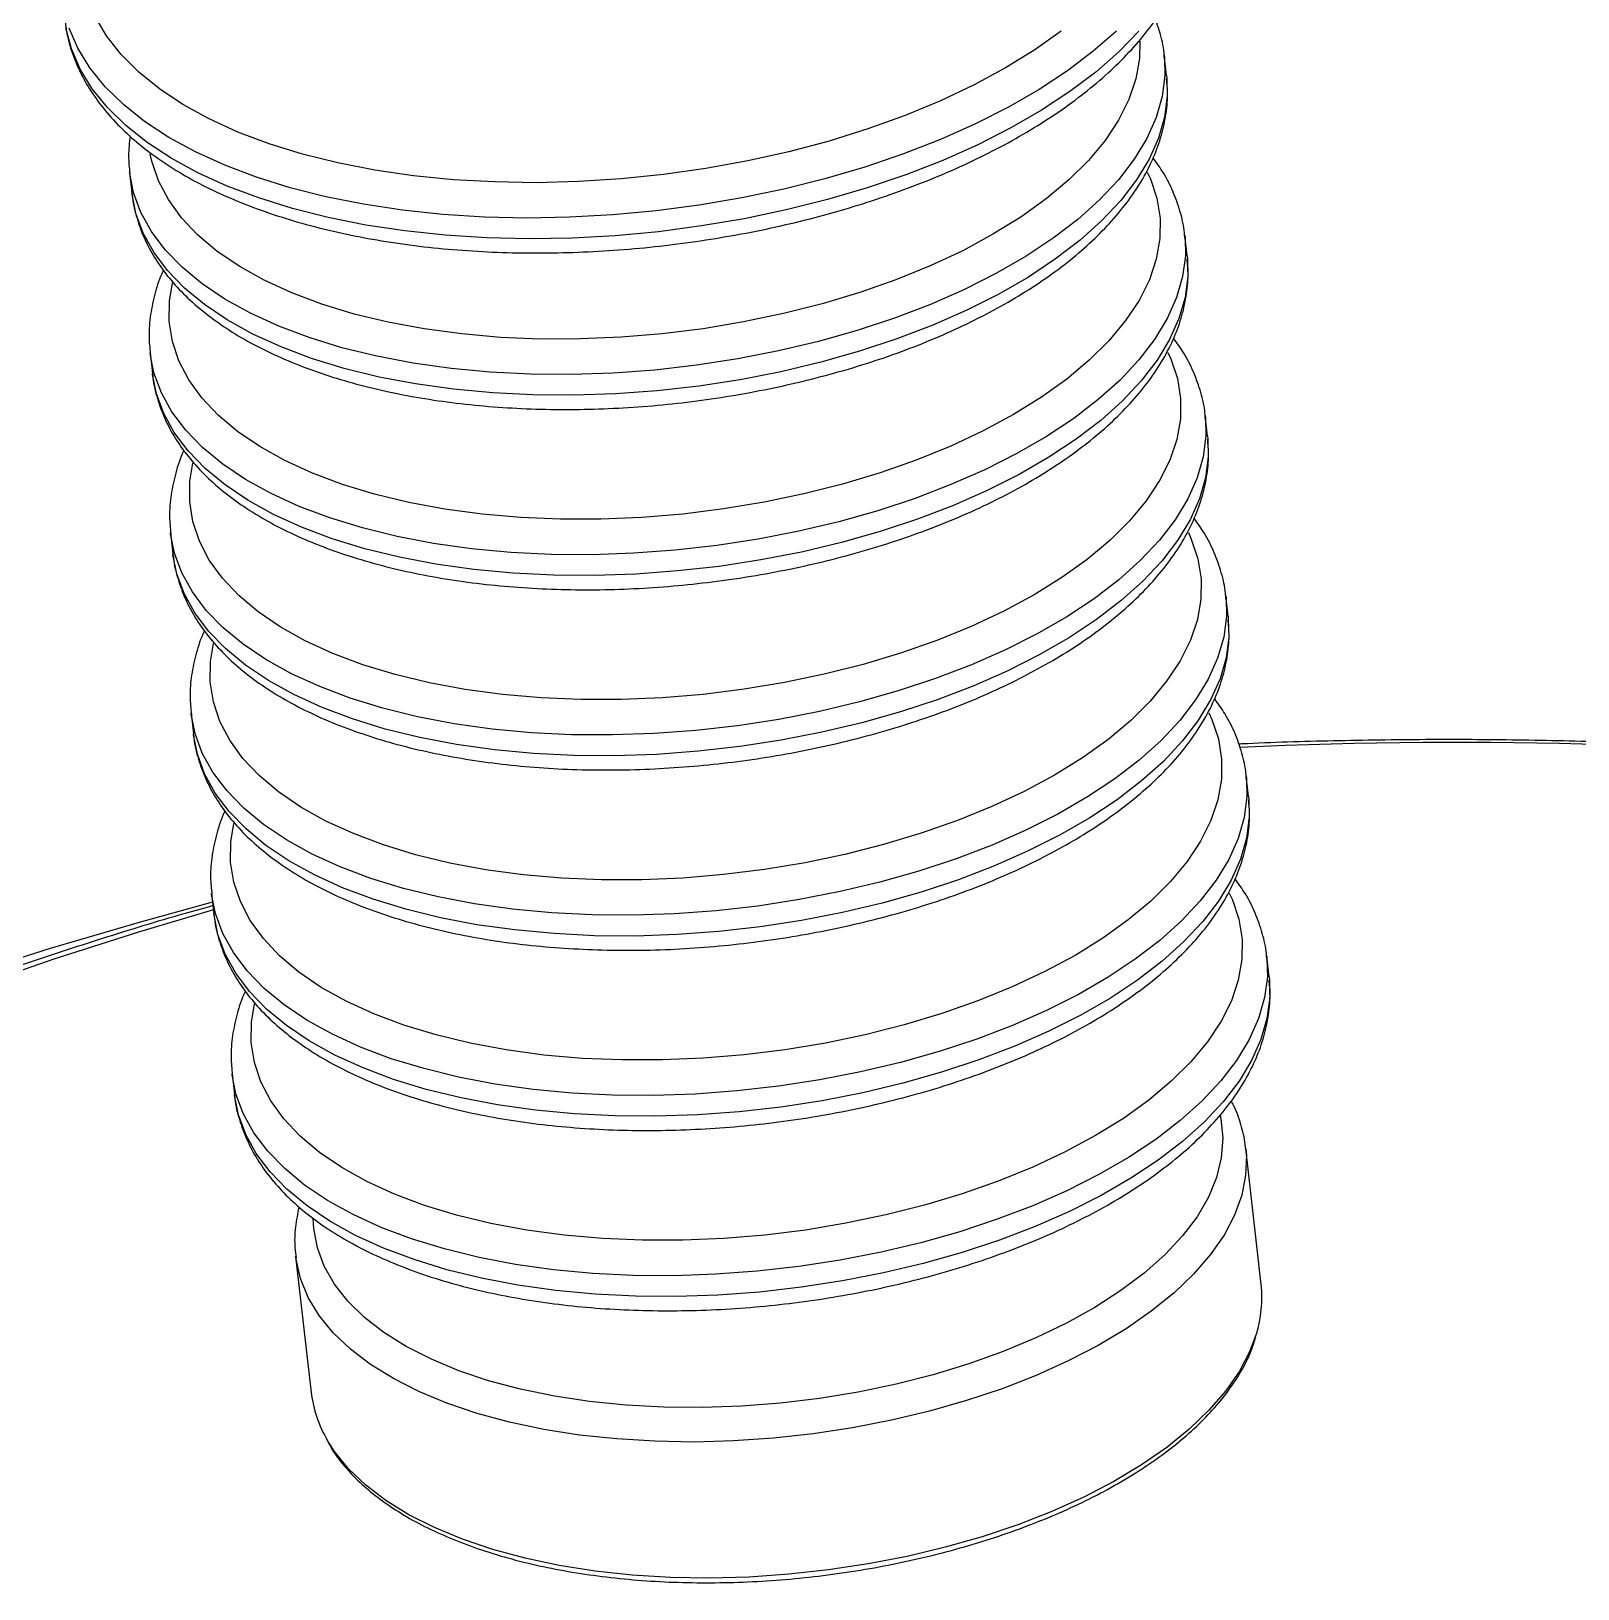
# Model space of a CAD drawing. Header units: millimetres. Extents: x 118006 to 124636, y -130611 to -125922.
# Drawn here: x 122415.7 to 122546.1, y -127404.6 to -127273.3 of the extents above; entities that cross this region are included whole.
import ezdxf

# ---------------------------------------------------------------- set-up
doc = ezdxf.new("R2010")
doc.units = ezdxf.units.MM
doc.header["$LTSCALE"] = 13
doc.layers.add('几何体', color=7, linetype='Continuous')

msp = doc.modelspace()

# ---------------------------------------------------------------- linework, layer by layer
at = {"layer": '几何体'}
for p, q in [((122511.42, -127277.05), (122511.22, -127275.3)), ((122424, -127285.22), (122424.2, -127286.97)), ((122424.01, -127285.3), (122424, -127285.22)), ((122424.21, -127287.05), (122424.2, -127286.97)), ((122513.15, -127292.25), (122512.95, -127290.49)), ((122425.73, -127300.41), (122425.92, -127302.16)), ((122425.73, -127300.49), (122425.73, -127300.41)), ((122425.93, -127302.25), (122425.92, -127302.16)), ((122514.87, -127307.44), (122514.67, -127305.69)), ((122427.45, -127315.6), (122427.65, -127317.36)), ((122427.46, -127315.69), (122427.45, -127315.6)), ((122427.66, -127317.44), (122427.65, -127317.36)), ((122516.6, -127322.63), (122516.4, -127320.88)), ((122429.18, -127330.8), (122429.38, -127332.55)), ((122429.19, -127330.88), (122429.18, -127330.8)), ((122429.39, -127332.63), (122429.38, -127332.55)), ((122518.33, -127337.83), (122518.13, -127336.07)), ((122430.91, -127345.99), (122431.11, -127347.74)), ((122430.92, -127346.07), (122430.91, -127345.99)), ((122431.12, -127347.83), (122431.11, -127347.74)), ((122520.06, -127353.02), (122519.86, -127351.27)), ((122432.64, -127361.19), (122432.84, -127362.94)), ((122432.65, -127361.27), (122432.64, -127361.19)), ((122432.85, -127363.02), (122432.84, -127362.94)), ((122519.39, -127378.95), (122518.09, -127367.48)), ((122438, -127376.59), (122439.31, -127388.06)), ((122438.01, -127376.69), (122438, -127376.59))]:
    msp.add_line(p, q, dxfattribs=at)
at = {"layer": '几何体', "flags": 128}
for points in [[(122502.54, -127273.3), (122500.3, -127274.89), (122497.85, -127276.4), (122495.2, -127277.83), (122492.37, -127279.17), (122489.37, -127280.41), (122486.23, -127281.55), (122482.96, -127282.57), (122479.58, -127283.47), (122476.12, -127284.24), (122472.59, -127284.88), (122469.02, -127285.39), (122465.43, -127285.76), (122461.84, -127285.99), (122458.27, -127286.08), (122454.75, -127286.02), (122451.3, -127285.83), (122447.93, -127285.49), (122444.68, -127285.02), (122441.55, -127284.41), (122438.57, -127283.67), (122435.76, -127282.8), (122433.13, -127281.81), (122430.71, -127280.7), (122428.5, -127279.49), (122426.51, -127278.17), (122424.77, -127276.76), (122423.29, -127275.27), (122422.06, -127273.7), (122421.1, -127272.06)], [(122509.08, -127273.31), (122507.38, -127275.05), (122505.44, -127276.76), (122503.27, -127278.4), (122500.88, -127279.97), (122498.29, -127281.47), (122495.5, -127282.88), (122492.55, -127284.2), (122489.44, -127285.41), (122486.19, -127286.52), (122482.82, -127287.51), (122479.36, -127288.38), (122475.82, -127289.12), (122472.22, -127289.73), (122468.58, -127290.21), (122464.93, -127290.55), (122461.29, -127290.75), (122457.68, -127290.81), (122454.11, -127290.73), (122450.61, -127290.51), (122447.21, -127290.15), (122443.92, -127289.65), (122440.75, -127289.02), (122437.74, -127288.26), (122434.89, -127287.37), (122432.22, -127286.36), (122429.75, -127285.24), (122427.5, -127284.01), (122425.47, -127282.68), (122423.68, -127281.25), (122422.14, -127279.74), (122420.86, -127278.16), (122419.84, -127276.51), (122419.1, -127274.8), (122418.63, -127273.04)], [(122507.18, -127273.3), (122505.24, -127275), (122503.07, -127276.64), (122500.68, -127278.22), (122498.09, -127279.72), (122495.3, -127281.13), (122492.35, -127282.44), (122489.24, -127283.66), (122485.99, -127284.77), (122482.62, -127285.76), (122479.16, -127286.63), (122475.62, -127287.37), (122472.02, -127287.98), (122468.38, -127288.46), (122464.73, -127288.8), (122461.09, -127289), (122457.48, -127289.06), (122453.91, -127288.98), (122450.42, -127288.75), (122447.01, -127288.39), (122443.72, -127287.9), (122440.55, -127287.27), (122437.54, -127286.5), (122434.69, -127285.62), (122432.02, -127284.61), (122429.56, -127283.49), (122427.3, -127282.26), (122425.27, -127280.93), (122423.48, -127279.5), (122421.94, -127277.99), (122420.66, -127276.41), (122419.64, -127274.75), (122418.9, -127273.05)], [(122509.16, -127274.16), (122509.12, -127275.6), (122508.82, -127277.33), (122508.24, -127279.07), (122507.37, -127280.8), (122506.24, -127282.52), (122504.83, -127284.21), (122503.17, -127285.85), (122501.27, -127287.45), (122499.14, -127288.98), (122496.78, -127290.43), (122494.23, -127291.81), (122491.5, -127293.09), (122488.59, -127294.27), (122485.55, -127295.34), (122482.38, -127296.29), (122479.11, -127297.12), (122475.75, -127297.82), (122472.34, -127298.39), (122468.9, -127298.82), (122465.45, -127299.11), (122462.01, -127299.25), (122458.6, -127299.26), (122455.26, -127299.12), (122452, -127298.83), (122448.84, -127298.41), (122445.81, -127297.85), (122442.93, -127297.15), (122440.21, -127296.32), (122437.68, -127295.37), (122435.36, -127294.31), (122433.25, -127293.13), (122431.37, -127291.85), (122429.74, -127290.48), (122428.37, -127289.03), (122427.27, -127287.5), (122426.43, -127285.91), (122425.88, -127284.26), (122425.75, -127283.67)], [(122511.24, -127275.52), (122511.27, -127277.04), (122511.04, -127278.81), (122510.53, -127280.58), (122509.74, -127282.35), (122508.68, -127284.1), (122507.35, -127285.83), (122505.76, -127287.52), (122503.93, -127289.17), (122501.86, -127290.76), (122499.57, -127292.28), (122497.07, -127293.72), (122494.38, -127295.08), (122491.51, -127296.34), (122488.49, -127297.49), (122485.34, -127298.54), (122482.07, -127299.46), (122478.71, -127300.26), (122475.27, -127300.93), (122471.79, -127301.47), (122468.27, -127301.87), (122464.76, -127302.13), (122461.26, -127302.24), (122457.8, -127302.22), (122454.41, -127302.05), (122451.1, -127301.74), (122447.9, -127301.29), (122444.83, -127300.71), (122441.9, -127299.99), (122439.15, -127299.14), (122436.57, -127298.17), (122434.2, -127297.09), (122432.04, -127295.9), (122430.12, -127294.6), (122428.44, -127293.21), (122427.01, -127291.74), (122425.84, -127290.19), (122424.95, -127288.58), (122424.33, -127286.92), (122424.01, -127285.3)], [(122511.22, -127275.3), (122511.22, -127275.3), (122511.24, -127275.52)], [(122511.44, -127277.28), (122511.47, -127278.8), (122511.24, -127280.56), (122510.73, -127282.33), (122509.94, -127284.1), (122508.88, -127285.85), (122507.55, -127287.58), (122505.96, -127289.28), (122504.13, -127290.92), (122502.06, -127292.51), (122499.77, -127294.03), (122497.27, -127295.48), (122494.58, -127296.83), (122491.71, -127298.09), (122488.69, -127299.25), (122485.54, -127300.29), (122482.27, -127301.21), (122478.91, -127302.01), (122475.47, -127302.69), (122471.99, -127303.22), (122468.47, -127303.62), (122464.96, -127303.88), (122461.46, -127304), (122458, -127303.97), (122454.61, -127303.8), (122451.3, -127303.49), (122448.1, -127303.04), (122445.03, -127302.46), (122442.1, -127301.74), (122439.35, -127300.9), (122436.77, -127299.93), (122434.4, -127298.84), (122432.24, -127297.65), (122430.32, -127296.35), (122428.64, -127294.97), (122427.21, -127293.49), (122426.04, -127291.95), (122425.15, -127290.34), (122424.53, -127288.67), (122424.21, -127287.05)], [(122511.42, -127277.05), (122511.42, -127277.06), (122511.44, -127277.28)], [(122509.79, -127285.19), (122510.05, -127285.75), (122510.6, -127287.39), (122510.87, -127289.08), (122510.85, -127290.79), (122510.55, -127292.53), (122509.97, -127294.27), (122509.1, -127296), (122507.96, -127297.71), (122506.56, -127299.4), (122504.9, -127301.05), (122503, -127302.64), (122500.86, -127304.17), (122498.51, -127305.63), (122495.96, -127307), (122493.22, -127308.28), (122490.32, -127309.46), (122487.28, -127310.53), (122484.11, -127311.49), (122480.83, -127312.32), (122477.48, -127313.02), (122474.07, -127313.58), (122470.63, -127314.01), (122467.17, -127314.3), (122463.73, -127314.45), (122460.33, -127314.45), (122456.99, -127314.31), (122453.72, -127314.03), (122450.57, -127313.6), (122447.54, -127313.04), (122444.66, -127312.34), (122441.94, -127311.52), (122439.41, -127310.57), (122437.08, -127309.5), (122434.98, -127308.33), (122433.1, -127307.05), (122431.47, -127305.68), (122430.1, -127304.22), (122428.99, -127302.69), (122428.16, -127301.1), (122427.61, -127299.46), (122427.34, -127297.77), (122427.36, -127296.06), (122427.61, -127294.52)], [(122512.95, -127290.49), (122512.95, -127290.5), (122512.97, -127290.72)], [(122512.97, -127290.72), (122513, -127292.24), (122512.77, -127294), (122512.26, -127295.77), (122511.47, -127297.54), (122510.41, -127299.29), (122509.08, -127301.02), (122507.49, -127302.72), (122505.66, -127304.36), (122503.59, -127305.95), (122501.29, -127307.47), (122498.8, -127308.92), (122496.1, -127310.27), (122493.24, -127311.53), (122490.22, -127312.69), (122487.07, -127313.73), (122483.8, -127314.66), (122480.43, -127315.46), (122477, -127316.13), (122473.51, -127316.66), (122470, -127317.06), (122466.49, -127317.32), (122462.99, -127317.44), (122459.53, -127317.41), (122456.14, -127317.24), (122452.83, -127316.93), (122449.63, -127316.49), (122446.56, -127315.9), (122443.63, -127315.18), (122440.87, -127314.34), (122438.3, -127313.37), (122435.93, -127312.28), (122433.77, -127311.09), (122431.85, -127309.8), (122430.16, -127308.41), (122428.74, -127306.94), (122427.57, -127305.39), (122426.68, -127303.78), (122426.06, -127302.11), (122425.73, -127300.49)], [(122513.17, -127292.47), (122513.2, -127293.99), (122512.97, -127295.75), (122512.46, -127297.52), (122511.67, -127299.29), (122510.61, -127301.05), (122509.28, -127302.78), (122507.69, -127304.47), (122505.86, -127306.12), (122503.79, -127307.71), (122501.49, -127309.23), (122498.99, -127310.67), (122496.3, -127312.03), (122493.44, -127313.28), (122490.42, -127314.44), (122487.27, -127315.48), (122484, -127316.41), (122480.63, -127317.21), (122477.2, -127317.88), (122473.71, -127318.42), (122470.2, -127318.81), (122466.68, -127319.07), (122463.19, -127319.19), (122459.73, -127319.16), (122456.34, -127319), (122453.03, -127318.69), (122449.83, -127318.24), (122446.76, -127317.65), (122443.83, -127316.94), (122441.07, -127316.09), (122438.5, -127315.12), (122436.13, -127314.04), (122433.97, -127312.84), (122432.05, -127311.55), (122430.36, -127310.16), (122428.94, -127308.69), (122427.77, -127307.14), (122426.88, -127305.53), (122426.26, -127303.87), (122425.93, -127302.25)], [(122513.15, -127292.25), (122513.15, -127292.25), (122513.17, -127292.47)], [(122511.52, -127300.39), (122511.78, -127300.94), (122512.33, -127302.59), (122512.6, -127304.27), (122512.58, -127305.99), (122512.28, -127307.72), (122511.69, -127309.46), (122510.83, -127311.19), (122509.69, -127312.91), (122508.29, -127314.59), (122506.63, -127316.24), (122504.73, -127317.83), (122502.59, -127319.36), (122500.24, -127320.82), (122497.69, -127322.2), (122494.95, -127323.48), (122492.05, -127324.66), (122489, -127325.73), (122485.83, -127326.68), (122482.56, -127327.51), (122479.21, -127328.21), (122475.8, -127328.78), (122472.36, -127329.21), (122468.9, -127329.5), (122465.46, -127329.64), (122462.06, -127329.64), (122458.71, -127329.5), (122455.45, -127329.22), (122452.3, -127328.79), (122449.27, -127328.23), (122446.38, -127327.54), (122443.67, -127326.71), (122441.14, -127325.76), (122438.81, -127324.69), (122436.7, -127323.52), (122434.83, -127322.24), (122433.2, -127320.87), (122431.83, -127319.42), (122430.72, -127317.89), (122429.89, -127316.3), (122429.34, -127314.65), (122429.07, -127312.97), (122429.09, -127311.25), (122429.34, -127309.71)], [(122514.7, -127305.91), (122514.73, -127307.43), (122514.5, -127309.19), (122513.99, -127310.96), (122513.2, -127312.73), (122512.14, -127314.49), (122510.81, -127316.22), (122509.22, -127317.91), (122507.38, -127319.56), (122505.31, -127321.15), (122503.02, -127322.67), (122500.52, -127324.11), (122497.83, -127325.47), (122494.97, -127326.73), (122491.95, -127327.88), (122488.8, -127328.92), (122485.53, -127329.85), (122482.16, -127330.65), (122478.73, -127331.32), (122475.24, -127331.86), (122471.73, -127332.26), (122468.21, -127332.51), (122464.72, -127332.63), (122461.26, -127332.61), (122457.87, -127332.44), (122454.56, -127332.13), (122451.36, -127331.68), (122448.28, -127331.09), (122445.36, -127330.38), (122442.6, -127329.53), (122440.03, -127328.56), (122437.66, -127327.48), (122435.5, -127326.28), (122433.57, -127324.99), (122431.89, -127323.6), (122430.46, -127322.13), (122429.3, -127320.58), (122428.41, -127318.97), (122427.79, -127317.31), (122427.46, -127315.69)], [(122514.67, -127305.69), (122514.68, -127305.69), (122514.7, -127305.91)], [(122514.9, -127307.66), (122514.93, -127309.19), (122514.7, -127310.95), (122514.19, -127312.72), (122513.4, -127314.49), (122512.33, -127316.24), (122511.01, -127317.97), (122509.42, -127319.66), (122507.58, -127321.31), (122505.51, -127322.9), (122503.22, -127324.42), (122500.72, -127325.86), (122498.03, -127327.22), (122495.17, -127328.48), (122492.15, -127329.63), (122488.99, -127330.68), (122485.72, -127331.6), (122482.36, -127332.4), (122478.93, -127333.07), (122475.44, -127333.61), (122471.93, -127334.01), (122468.41, -127334.27), (122464.91, -127334.38), (122461.46, -127334.36), (122458.06, -127334.19), (122454.76, -127333.88), (122451.56, -127333.43), (122448.48, -127332.85), (122445.56, -127332.13), (122442.8, -127331.28), (122440.23, -127330.31), (122437.85, -127329.23), (122435.7, -127328.04), (122433.77, -127326.74), (122432.09, -127325.35), (122430.66, -127323.88), (122429.5, -127322.34), (122428.61, -127320.72), (122427.99, -127319.06), (122427.66, -127317.44)], [(122514.87, -127307.44), (122514.87, -127307.44), (122514.9, -127307.66)], [(122513.25, -127315.58), (122513.5, -127316.14), (122514.06, -127317.78), (122514.32, -127319.47), (122514.31, -127321.18), (122514.01, -127322.91), (122513.42, -127324.65), (122512.56, -127326.39), (122511.42, -127328.1), (122510.02, -127329.79), (122508.36, -127331.43), (122506.45, -127333.03), (122504.32, -127334.56), (122501.97, -127336.02), (122499.41, -127337.39), (122496.68, -127338.67), (122493.78, -127339.85), (122490.73, -127340.92), (122487.56, -127341.87), (122484.29, -127342.7), (122480.94, -127343.4), (122477.53, -127343.97), (122474.08, -127344.4), (122470.63, -127344.69), (122467.19, -127344.84), (122463.78, -127344.84), (122460.44, -127344.7), (122457.18, -127344.41), (122454.02, -127343.99), (122450.99, -127343.43), (122448.11, -127342.73), (122445.4, -127341.9), (122442.87, -127340.95), (122440.54, -127339.89), (122438.43, -127338.71), (122436.56, -127337.43), (122434.93, -127336.06), (122433.55, -127334.61), (122432.45, -127333.08), (122431.62, -127331.49), (122431.07, -127329.84), (122430.8, -127328.16), (122430.81, -127326.44), (122431.07, -127324.91)], [(122516.4, -127320.88), (122516.4, -127320.89), (122516.43, -127321.1)], [(122516.43, -127321.1), (122516.46, -127322.63), (122516.23, -127324.39), (122515.72, -127326.16), (122514.93, -127327.93), (122513.86, -127329.68), (122512.53, -127331.41), (122510.95, -127333.1), (122509.11, -127334.75), (122507.04, -127336.34), (122504.75, -127337.86), (122502.25, -127339.3), (122499.56, -127340.66), (122496.7, -127341.92), (122493.68, -127343.07), (122490.52, -127344.12), (122487.25, -127345.04), (122483.89, -127345.84), (122480.45, -127346.51), (122476.97, -127347.05), (122473.46, -127347.45), (122469.94, -127347.71), (122466.44, -127347.82), (122462.99, -127347.8), (122459.59, -127347.63), (122456.29, -127347.32), (122453.09, -127346.87), (122450.01, -127346.29), (122447.09, -127345.57), (122444.33, -127344.72), (122441.76, -127343.76), (122439.38, -127342.67), (122437.23, -127341.48), (122435.3, -127340.18), (122433.62, -127338.79), (122432.19, -127337.32), (122431.03, -127335.78), (122430.13, -127334.16), (122429.52, -127332.5), (122429.19, -127330.88)], [(122516.62, -127322.86), (122516.66, -127324.38), (122516.43, -127326.14), (122515.92, -127327.91), (122515.13, -127329.68), (122514.06, -127331.43), (122512.73, -127333.16), (122511.15, -127334.86), (122509.31, -127336.5), (122507.24, -127338.09), (122504.95, -127339.61), (122502.45, -127341.06), (122499.76, -127342.41), (122496.9, -127343.67), (122493.88, -127344.83), (122490.72, -127345.87), (122487.45, -127346.8), (122484.09, -127347.6), (122480.65, -127348.27), (122477.17, -127348.8), (122473.66, -127349.2), (122470.14, -127349.46), (122466.64, -127349.58), (122463.19, -127349.55), (122459.79, -127349.38), (122456.48, -127349.07), (122453.28, -127348.63), (122450.21, -127348.04), (122447.29, -127347.32), (122444.53, -127346.48), (122441.95, -127345.51), (122439.58, -127344.42), (122437.43, -127343.23), (122435.5, -127341.94), (122433.82, -127340.55), (122432.39, -127339.08), (122431.23, -127337.53), (122430.33, -127335.92), (122429.72, -127334.25), (122429.39, -127332.63)], [(122516.6, -127322.63), (122516.6, -127322.64), (122516.62, -127322.86)], [(122514.98, -127330.77), (122515.23, -127331.33), (122515.78, -127332.97), (122516.05, -127334.66), (122516.04, -127336.37), (122515.73, -127338.11), (122515.15, -127339.85), (122514.28, -127341.58), (122513.15, -127343.3), (122511.74, -127344.98), (122510.08, -127346.63), (122508.18, -127348.22), (122506.05, -127349.75), (122503.7, -127351.21), (122501.14, -127352.58), (122498.41, -127353.86), (122495.51, -127355.04), (122492.46, -127356.11), (122489.29, -127357.07), (122486.02, -127357.9), (122482.66, -127358.6), (122479.26, -127359.17), (122475.81, -127359.59), (122472.36, -127359.88), (122468.92, -127360.03), (122465.51, -127360.03), (122462.17, -127359.89), (122458.91, -127359.61), (122455.75, -127359.18), (122452.72, -127358.62), (122449.84, -127357.92), (122447.12, -127357.1), (122444.59, -127356.15), (122442.27, -127355.08), (122440.16, -127353.91), (122438.28, -127352.63), (122436.65, -127351.26), (122435.28, -127349.8), (122434.18, -127348.27), (122433.35, -127346.68), (122432.79, -127345.04), (122432.52, -127343.35), (122432.54, -127341.64), (122432.8, -127340.1)], [(122518.15, -127336.3), (122518.18, -127337.82), (122517.95, -127339.58), (122517.44, -127341.35), (122516.65, -127343.12), (122515.59, -127344.87), (122514.26, -127346.6), (122512.67, -127348.3), (122510.84, -127349.95), (122508.77, -127351.53), (122506.48, -127353.06), (122503.98, -127354.5), (122501.29, -127355.85), (122498.42, -127357.11), (122495.41, -127358.27), (122492.25, -127359.31), (122488.98, -127360.24), (122485.62, -127361.04), (122482.18, -127361.71), (122478.7, -127362.24), (122475.19, -127362.64), (122471.67, -127362.9), (122468.17, -127363.02), (122464.71, -127362.99), (122461.32, -127362.82), (122458.01, -127362.51), (122454.81, -127362.07), (122451.74, -127361.48), (122448.82, -127360.76), (122446.06, -127359.92), (122443.48, -127358.95), (122441.11, -127357.86), (122438.95, -127356.67), (122437.03, -127355.38), (122435.35, -127353.99), (122433.92, -127352.52), (122432.76, -127350.97), (122431.86, -127349.36), (122431.24, -127347.69), (122430.92, -127346.07)], [(122518.13, -127336.07), (122518.13, -127336.08), (122518.15, -127336.3)], [(122518.33, -127337.83), (122518.33, -127337.83), (122518.35, -127338.05)], [(122518.35, -127338.05), (122518.38, -127339.57), (122518.15, -127341.33), (122517.64, -127343.1), (122516.85, -127344.87), (122515.79, -127346.63), (122514.46, -127348.36), (122512.87, -127350.05), (122511.04, -127351.7), (122508.97, -127353.29), (122506.68, -127354.81), (122504.18, -127356.25), (122501.49, -127357.61), (122498.62, -127358.87), (122495.6, -127360.02), (122492.45, -127361.06), (122489.18, -127361.99), (122485.82, -127362.79), (122482.38, -127363.46), (122478.9, -127364), (122475.38, -127364.4), (122471.87, -127364.65), (122468.37, -127364.77), (122464.91, -127364.75), (122461.52, -127364.58), (122458.21, -127364.27), (122455.01, -127363.82), (122451.94, -127363.23), (122449.01, -127362.52), (122446.26, -127361.67), (122443.68, -127360.7), (122441.31, -127359.62), (122439.15, -127358.42), (122437.23, -127357.13), (122435.55, -127355.74), (122434.12, -127354.27), (122432.95, -127352.72), (122432.06, -127351.11), (122431.44, -127349.45), (122431.12, -127347.83)], [(122430.99, -127346.74), (122424.8, -127348.43), (122417.31, -127350.63), (122409.96, -127352.97), (122402.75, -127355.45), (122395.69, -127358.07), (122388.78, -127360.82), (122382.03, -127363.71), (122375.46, -127366.72), (122369.06, -127369.86), (122362.85, -127373.12), (122356.83, -127376.5), (122351.01, -127379.99), (122345.39, -127383.59), (122339.99, -127387.3), (122334.8, -127391.11), (122329.83, -127395.02), (122325.1, -127399.02), (122320.59, -127403.11), (122316.33, -127407.29)], [(122516.7, -127345.97), (122516.96, -127346.52), (122517.51, -127348.17), (122517.78, -127349.85), (122517.76, -127351.57), (122517.46, -127353.3), (122516.88, -127355.04), (122516.01, -127356.77), (122514.87, -127358.49), (122513.47, -127360.18), (122511.81, -127361.82), (122509.91, -127363.41), (122507.77, -127364.95), (122505.42, -127366.4), (122502.87, -127367.78), (122500.13, -127369.06), (122497.23, -127370.24), (122494.19, -127371.31), (122491.02, -127372.26), (122487.75, -127373.09), (122484.39, -127373.79), (122480.98, -127374.36), (122477.54, -127374.79), (122474.09, -127375.08), (122470.64, -127375.22), (122467.24, -127375.23), (122463.9, -127375.08), (122460.63, -127374.8), (122457.48, -127374.38), (122454.45, -127373.81), (122451.57, -127373.12), (122448.85, -127372.29), (122446.32, -127371.34), (122443.99, -127370.28), (122441.89, -127369.1), (122440.01, -127367.82), (122438.38, -127366.45), (122437.01, -127365), (122435.9, -127363.47), (122435.07, -127361.88), (122434.52, -127360.23), (122434.25, -127358.55), (122434.27, -127356.83), (122434.52, -127355.3)], [(122431.07, -127347.37), (122424.74, -127349.25), (122417.63, -127351.54), (122410.66, -127353.96), (122403.84, -127356.53), (122397.17, -127359.22), (122390.68, -127362.06), (122384.35, -127365.02), (122378.21, -127368.1), (122372.26, -127371.3), (122366.5, -127374.63), (122360.95, -127378.06), (122355.61, -127381.61), (122350.48, -127385.26), (122345.58, -127389.01), (122340.9, -127392.86), (122336.46, -127396.79), (122332.26, -127400.82), (122328.3, -127404.92)], [(122519.88, -127351.49), (122519.91, -127353.01), (122519.68, -127354.77), (122519.17, -127356.54), (122518.38, -127358.31), (122517.32, -127360.07), (122515.99, -127361.8), (122514.4, -127363.49), (122512.57, -127365.14), (122510.5, -127366.73), (122508.21, -127368.25), (122505.71, -127369.69), (122503.02, -127371.05), (122500.15, -127372.31), (122497.13, -127373.46), (122493.98, -127374.51), (122490.71, -127375.43), (122487.35, -127376.23), (122483.91, -127376.9), (122480.43, -127377.44), (122476.91, -127377.84), (122473.4, -127378.09), (122469.9, -127378.21), (122466.44, -127378.19), (122463.05, -127378.02), (122459.74, -127377.71), (122456.54, -127377.26), (122453.47, -127376.67), (122450.54, -127375.96), (122447.78, -127375.11), (122445.21, -127374.14), (122442.84, -127373.06), (122440.68, -127371.86), (122438.76, -127370.57), (122437.08, -127369.18), (122435.65, -127367.71), (122434.48, -127366.16), (122433.59, -127364.55), (122432.97, -127362.89), (122432.65, -127361.27)], [(122519.86, -127351.27), (122519.86, -127351.27), (122519.88, -127351.49)], [(122520.08, -127353.24), (122520.11, -127354.77), (122519.88, -127356.53), (122519.37, -127358.3), (122518.58, -127360.07), (122517.52, -127361.82), (122516.19, -127363.55), (122514.6, -127365.25), (122512.77, -127366.89), (122510.7, -127368.48), (122508.41, -127370), (122505.91, -127371.44), (122503.22, -127372.8), (122500.35, -127374.06), (122497.33, -127375.21), (122494.18, -127376.26), (122490.91, -127377.18), (122487.54, -127377.98), (122484.11, -127378.65), (122480.62, -127379.19), (122477.11, -127379.59), (122473.6, -127379.85), (122470.1, -127379.96), (122466.64, -127379.94), (122463.25, -127379.77), (122459.94, -127379.46), (122456.74, -127379.01), (122453.67, -127378.43), (122450.74, -127377.71), (122447.98, -127376.86), (122445.41, -127375.9), (122443.04, -127374.81), (122440.88, -127373.62), (122438.96, -127372.32), (122437.27, -127370.93), (122435.85, -127369.46), (122434.68, -127367.92), (122433.79, -127366.31), (122433.17, -127364.64), (122432.85, -127363.02)], [(122520.06, -127353.02), (122520.06, -127353.03), (122520.08, -127353.24)], [(122515.93, -127364.69), (122515.99, -127365), (122516.16, -127366.62), (122516.03, -127368.27), (122515.63, -127369.93), (122514.94, -127371.59), (122513.98, -127373.24), (122512.75, -127374.86), (122511.27, -127376.45), (122509.53, -127377.99), (122507.56, -127379.47), (122505.37, -127380.89), (122502.98, -127382.22), (122500.4, -127383.46), (122497.65, -127384.6), (122494.76, -127385.64), (122491.74, -127386.56), (122488.62, -127387.35), (122485.42, -127388.02), (122482.16, -127388.56), (122478.87, -127388.95), (122475.57, -127389.21), (122472.29, -127389.33), (122469.05, -127389.3), (122465.87, -127389.13), (122462.78, -127388.82), (122459.81, -127388.37), (122456.96, -127387.79), (122454.27, -127387.07), (122451.76, -127386.22), (122449.44, -127385.26), (122447.33, -127384.19), (122445.44, -127383), (122443.8, -127381.73), (122442.4, -127380.36), (122441.27, -127378.92), (122440.41, -127377.42), (122439.83, -127375.86), (122439.52, -127374.25), (122439.48, -127373.37)], [(122518.09, -127367.48), (122518.14, -127368.06), (122518.08, -127369.73), (122517.75, -127371.41), (122517.14, -127373.11), (122516.26, -127374.79), (122515.1, -127376.45), (122513.69, -127378.09), (122512.03, -127379.68), (122510.12, -127381.21), (122508, -127382.69), (122505.66, -127384.09), (122503.13, -127385.4), (122500.42, -127386.62), (122497.56, -127387.74), (122494.56, -127388.74), (122491.44, -127389.63), (122488.23, -127390.4), (122484.95, -127391.04), (122481.62, -127391.54), (122478.27, -127391.91), (122474.91, -127392.14), (122471.58, -127392.23), (122468.29, -127392.17), (122465.07, -127391.97), (122461.94, -127391.64), (122458.92, -127391.17), (122456.04, -127390.56), (122453.31, -127389.82), (122450.75, -127388.96), (122448.39, -127387.98), (122446.24, -127386.89), (122444.3, -127385.69), (122442.61, -127384.4), (122441.16, -127383.02), (122439.97, -127381.56), (122439.05, -127380.04), (122438.4, -127378.46), (122438.03, -127376.83), (122438.01, -127376.69)], [(122518.98, -127383.14), (122518.44, -127384.58), (122517.56, -127386.26), (122516.41, -127387.92), (122514.99, -127389.56), (122513.33, -127391.15), (122511.43, -127392.69), (122509.3, -127394.16), (122506.97, -127395.56), (122504.44, -127396.87), (122501.73, -127398.09), (122498.87, -127399.21), (122495.87, -127400.21), (122492.75, -127401.1), (122489.54, -127401.87), (122486.26, -127402.51), (122482.93, -127403.01), (122479.57, -127403.38), (122476.22, -127403.61), (122472.88, -127403.7), (122469.59, -127403.64), (122466.37, -127403.45), (122463.24, -127403.11), (122460.22, -127402.64), (122457.34, -127402.03), (122454.61, -127401.29), (122452.06, -127400.43), (122449.7, -127399.45), (122447.54, -127398.36), (122445.61, -127397.16), (122443.91, -127395.87), (122442.46, -127394.49), (122441.28, -127393.03), (122440.68, -127392.1)]]:
    msp.add_lwpolyline(points, dxfattribs=at)
at = {"layer": '几何体'}
for centre, radius, start, end in [((122535.78, -127719.58), 386.32, 74.444, 92.6976), ((122509.08, -127380.06), 10.37, 342.7277, 6.1212), ((122449.57, -127386.83), 10.33, 186.8005, 210.6606)]:
    msp.add_arc(centre, radius, start, end, dxfattribs=at)
for points, knots in [([(122418.57, -127272.48), (122418.62, -127272.87), (122418.74, -127273.86), (122419.23, -127275.42), (122419.99, -127277.15), (122421.01, -127278.81), (122422.25, -127280.41), (122423.74, -127281.94), (122425.45, -127283.38), (122427.39, -127284.74), (122429.54, -127286), (122431.88, -127287.15), (122434.41, -127288.18), (122437.1, -127289.1), (122439.94, -127289.9), (122442.92, -127290.57), (122446.01, -127291.12), (122449.2, -127291.54), (122452.48, -127291.83), (122455.83, -127291.99), (122459.23, -127292.02), (122462.66, -127291.92), (122466.12, -127291.7), (122469.57, -127291.34), (122473, -127290.86), (122476.4, -127290.26), (122479.75, -127289.54), (122483.02, -127288.7), (122486.21, -127287.74), (122489.29, -127286.68), (122492.26, -127285.52), (122495.09, -127284.25), (122497.77, -127282.9), (122500.29, -127281.45), (122502.64, -127279.92), (122504.79, -127278.31), (122506.75, -127276.63), (122508.49, -127274.88), (122510, -127273.07), (122511.27, -127271.22), (122512.29, -127269.33), (122513.05, -127267.42), (122513.54, -127265.51), (122513.75, -127263.62), (122513.78, -127262.27), (122513.66, -127261.57), (122513.65, -127261.48)], [0, 0, 0, 0, 0.013974, 0.035969, 0.058046, 0.080353, 0.102983, 0.125963, 0.149257, 0.172788, 0.19647, 0.220226, 0.244, 0.267753, 0.291473, 0.315153, 0.338796, 0.362404, 0.385981, 0.409533, 0.433065, 0.456582, 0.480089, 0.503591, 0.527092, 0.550597, 0.574109, 0.597633, 0.621175, 0.64474, 0.668334, 0.691962, 0.71563, 0.739343, 0.763104, 0.786913, 0.810764, 0.834637, 0.858482, 0.882232, 0.905796, 0.929075, 0.951995, 0.974538, 0.996764, 1, 1, 1, 1]), ([(122511.22, -127275.56), (122511.22, -127275.41), (122511.18, -127274.68), (122510.94, -127273.58), (122510.6, -127272.67), (122510.47, -127272.32)], [0, 0, 0, 0, 0.134259, 0.665884, 1, 1, 1, 1]), ([(122424.23, -127287.06), (122424.23, -127287.16), (122424.28, -127287.85), (122424.6, -127289.09), (122425.21, -127290.78), (122426.08, -127292.41), (122427.18, -127293.97), (122428.52, -127295.47), (122430.09, -127296.88), (122431.9, -127298.21), (122433.91, -127299.45), (122436.13, -127300.57), (122438.53, -127301.58), (122441.09, -127302.48), (122443.81, -127303.25), (122446.66, -127303.9), (122449.62, -127304.42), (122452.69, -127304.81), (122455.84, -127305.07), (122459.06, -127305.2), (122462.32, -127305.2), (122465.62, -127305.08), (122468.92, -127304.82), (122472.22, -127304.44), (122475.5, -127303.93), (122478.73, -127303.3), (122481.9, -127302.55), (122484.99, -127301.69), (122487.99, -127300.72), (122490.87, -127299.64), (122493.63, -127298.45), (122496.24, -127297.17), (122498.69, -127295.8), (122500.97, -127294.35), (122503.07, -127292.81), (122504.96, -127291.2), (122506.64, -127289.52), (122508.09, -127287.78), (122509.31, -127285.99), (122510.26, -127284.17), (122510.96, -127282.33), (122511.37, -127280.48), (122511.54, -127278.81), (122511.46, -127277.76), (122511.42, -127277.32)], [0, 0, 0, 0, 0.00375, 0.026656, 0.049566, 0.072656, 0.096073, 0.119892, 0.144103, 0.168631, 0.193374, 0.218231, 0.243126, 0.268003, 0.292842, 0.317635, 0.342383, 0.36709, 0.391761, 0.416402, 0.441021, 0.465623, 0.490214, 0.514802, 0.53939, 0.563985, 0.588591, 0.613214, 0.637863, 0.662543, 0.687261, 0.712025, 0.736842, 0.761716, 0.786648, 0.811631, 0.836645, 0.861626, 0.886492, 0.911129, 0.935418, 0.959276, 0.982701, 1, 1, 1, 1]), ([(122424.04, -127282.14), (122423.98, -127282.7), (122423.86, -127283.76), (122423.97, -127284.81), (122424.03, -127285.31)], [0, 0, 0, 0, 0.528177, 1, 1, 1, 1]), ([(122512.95, -127290.76), (122512.94, -127290.61), (122512.91, -127289.87), (122512.6, -127288.56), (122512.02, -127286.87), (122511.25, -127285.34), (122510.58, -127284.41), (122510.28, -127284)], [0, 0, 0, 0, 0.061921, 0.30711, 0.552175, 0.798938, 1, 1, 1, 1]), ([(122425.95, -127302.26), (122425.96, -127302.35), (122426, -127303.04), (122426.33, -127304.29), (122426.93, -127305.98), (122427.81, -127307.6), (122428.91, -127309.17), (122430.25, -127310.66), (122431.82, -127312.08), (122433.62, -127313.41), (122435.64, -127314.64), (122437.85, -127315.76), (122440.25, -127316.78), (122442.82, -127317.67), (122445.54, -127318.44), (122448.38, -127319.09), (122451.35, -127319.61), (122454.42, -127320), (122457.57, -127320.26), (122460.78, -127320.4), (122464.05, -127320.4), (122467.34, -127320.27), (122470.65, -127320.02), (122473.95, -127319.63), (122477.23, -127319.13), (122480.46, -127318.5), (122483.63, -127317.75), (122486.72, -127316.88), (122489.72, -127315.91), (122492.6, -127314.83), (122495.35, -127313.65), (122497.97, -127312.37), (122500.42, -127311), (122502.7, -127309.54), (122504.79, -127308.01), (122506.69, -127306.39), (122508.37, -127304.71), (122509.82, -127302.98), (122511.03, -127301.19), (122511.99, -127299.36), (122512.68, -127297.52), (122513.1, -127295.68), (122513.27, -127294), (122513.19, -127292.96), (122513.15, -127292.51)], [0, 0, 0, 0, 0.00375, 0.026656, 0.049566, 0.072656, 0.096073, 0.119892, 0.144103, 0.168631, 0.193374, 0.218231, 0.243126, 0.268003, 0.292842, 0.317635, 0.342383, 0.36709, 0.391761, 0.416402, 0.441021, 0.465623, 0.490214, 0.514802, 0.53939, 0.563985, 0.588591, 0.613214, 0.637863, 0.662543, 0.687261, 0.712025, 0.736842, 0.761716, 0.786648, 0.811631, 0.836645, 0.861626, 0.886492, 0.911129, 0.935418, 0.959276, 0.982701, 1, 1, 1, 1]), ([(122426.86, -127293.45), (122426.85, -127293.48), (122426.53, -127294.1), (122426.14, -127295.35), (122425.73, -127297.19), (122425.59, -127298.91), (122425.7, -127300.01), (122425.75, -127300.5)], [0, 0, 0, 0, 0.009685, 0.27428, 0.534118, 0.789293, 1, 1, 1, 1]), ([(122514.68, -127305.95), (122514.67, -127305.8), (122514.64, -127305.06), (122514.33, -127303.76), (122513.74, -127302.07), (122512.97, -127300.53), (122512.31, -127299.61), (122512.01, -127299.19)], [0, 0, 0, 0, 0.061921, 0.30711, 0.552175, 0.798938, 1, 1, 1, 1]), ([(122427.68, -127317.45), (122427.69, -127317.55), (122427.73, -127318.23), (122428.06, -127319.48), (122428.66, -127321.17), (122429.53, -127322.8), (122430.64, -127324.36), (122431.98, -127325.85), (122433.55, -127327.27), (122435.35, -127328.6), (122437.37, -127329.83), (122439.58, -127330.96), (122441.98, -127331.97), (122444.55, -127332.86), (122447.26, -127333.64), (122450.11, -127334.28), (122453.08, -127334.8), (122456.15, -127335.19), (122459.3, -127335.46), (122462.51, -127335.59), (122465.78, -127335.59), (122469.07, -127335.46), (122472.38, -127335.21), (122475.68, -127334.83), (122478.95, -127334.32), (122482.18, -127333.69), (122485.36, -127332.94), (122488.45, -127332.08), (122491.44, -127331.1), (122494.33, -127330.02), (122497.08, -127328.84), (122499.69, -127327.56), (122502.15, -127326.19), (122504.43, -127324.74), (122506.52, -127323.2), (122508.42, -127321.59), (122510.1, -127319.91), (122511.55, -127318.17), (122512.76, -127316.38), (122513.72, -127314.56), (122514.41, -127312.71), (122514.83, -127310.87), (122515, -127309.2), (122514.91, -127308.15), (122514.88, -127307.7)], [0, 0, 0, 0, 0.00375, 0.026656, 0.049566, 0.072656, 0.096073, 0.119892, 0.144103, 0.168631, 0.193374, 0.218231, 0.243126, 0.268003, 0.292842, 0.317635, 0.342383, 0.36709, 0.391761, 0.416402, 0.441021, 0.465623, 0.490214, 0.514802, 0.53939, 0.563985, 0.588591, 0.613214, 0.637863, 0.662543, 0.687261, 0.712025, 0.736842, 0.761716, 0.786648, 0.811631, 0.836645, 0.861626, 0.886492, 0.911129, 0.935418, 0.959276, 0.982701, 1, 1, 1, 1]), ([(122428.59, -127308.65), (122428.58, -127308.67), (122428.26, -127309.29), (122427.87, -127310.54), (122427.46, -127312.38), (122427.32, -127314.11), (122427.43, -127315.2), (122427.48, -127315.7)], [0, 0, 0, 0, 0.009685, 0.27428, 0.534118, 0.789293, 1, 1, 1, 1]), ([(122516.41, -127321.14), (122516.4, -127321), (122516.37, -127320.26), (122516.06, -127318.95), (122515.47, -127317.26), (122514.7, -127315.73), (122514.04, -127314.8), (122513.74, -127314.38)], [0, 0, 0, 0, 0.061921, 0.30711, 0.552175, 0.798938, 1, 1, 1, 1]), ([(122429.41, -127332.64), (122429.41, -127332.74), (122429.46, -127333.43), (122429.78, -127334.67), (122430.39, -127336.36), (122431.26, -127337.99), (122432.36, -127339.55), (122433.7, -127341.05), (122435.28, -127342.46), (122437.08, -127343.79), (122439.09, -127345.03), (122441.31, -127346.15), (122443.71, -127347.16), (122446.28, -127348.06), (122448.99, -127348.83), (122451.84, -127349.48), (122454.81, -127350), (122457.87, -127350.39), (122461.02, -127350.65), (122464.24, -127350.78), (122467.5, -127350.79), (122470.8, -127350.66), (122474.11, -127350.4), (122477.41, -127350.02), (122480.68, -127349.51), (122483.91, -127348.88), (122487.08, -127348.13), (122490.18, -127347.27), (122493.17, -127346.3), (122496.05, -127345.22), (122498.81, -127344.03), (122501.42, -127342.76), (122503.87, -127341.39), (122506.16, -127339.93), (122508.25, -127338.39), (122510.14, -127336.78), (122511.83, -127335.1), (122513.28, -127333.36), (122514.49, -127331.57), (122515.44, -127329.75), (122516.14, -127327.91), (122516.56, -127326.07), (122516.73, -127324.39), (122516.64, -127323.34), (122516.6, -127322.9)], [0, 0, 0, 0, 0.00375, 0.026656, 0.049566, 0.072656, 0.096073, 0.119892, 0.144103, 0.168631, 0.193374, 0.218231, 0.243126, 0.268003, 0.292842, 0.317635, 0.342383, 0.36709, 0.391761, 0.416402, 0.441021, 0.465623, 0.490214, 0.514802, 0.53939, 0.563985, 0.588591, 0.613214, 0.637863, 0.662543, 0.687261, 0.712025, 0.736842, 0.761716, 0.786648, 0.811631, 0.836645, 0.861626, 0.886492, 0.911129, 0.935418, 0.959276, 0.982701, 1, 1, 1, 1]), ([(122430.32, -127323.84), (122430.31, -127323.86), (122429.99, -127324.49), (122429.6, -127325.74), (122429.19, -127327.57), (122429.05, -127329.3), (122429.16, -127330.4), (122429.21, -127330.89)], [0, 0, 0, 0, 0.009685, 0.27428, 0.534118, 0.789293, 1, 1, 1, 1]), ([(122518.13, -127336.34), (122518.13, -127336.19), (122518.09, -127335.45), (122517.79, -127334.15), (122517.2, -127332.45), (122516.43, -127330.92), (122515.76, -127329.99), (122515.47, -127329.58)], [0, 0, 0, 0, 0.061921, 0.30711, 0.552175, 0.798938, 1, 1, 1, 1]), ([(122640.17, -127347.26), (122639.54, -127347.08), (122636.61, -127346.21), (122631.25, -127344.8), (122624.11, -127343.04), (122616.86, -127341.42), (122609.53, -127339.94), (122602.12, -127338.6), (122594.64, -127337.4), (122587.1, -127336.34), (122579.51, -127335.42), (122571.87, -127334.66), (122564.19, -127334.03), (122556.48, -127333.56), (122548.74, -127333.22), (122541, -127333.04), (122533.24, -127333), (122525.49, -127333.12), (122520.24, -127333.26), (122517.58, -127333.4), (122517.49, -127333.41)], [0, 0, 0, 0, 0.016629, 0.078007, 0.139376, 0.200737, 0.26209, 0.323435, 0.384774, 0.446107, 0.507435, 0.568758, 0.630077, 0.691393, 0.752707, 0.81402, 0.875332, 0.936644, 0.997957, 1, 1, 1, 1]), ([(122432.04, -127339.03), (122432.03, -127339.06), (122431.72, -127339.68), (122431.33, -127340.93), (122430.92, -127342.77), (122430.78, -127344.49), (122430.89, -127345.59), (122430.94, -127346.09)], [0, 0, 0, 0, 0.009685, 0.27428, 0.534118, 0.789293, 1, 1, 1, 1]), ([(122431.14, -127347.84), (122431.14, -127347.93), (122431.19, -127348.62), (122431.51, -127349.87), (122432.12, -127351.56), (122432.99, -127353.18), (122434.09, -127354.75), (122435.43, -127356.24), (122437.01, -127357.66), (122438.81, -127358.99), (122440.82, -127360.22), (122443.04, -127361.35), (122445.44, -127362.36), (122448, -127363.25), (122450.72, -127364.02), (122453.57, -127364.67), (122456.53, -127365.19), (122459.6, -127365.58), (122462.75, -127365.84), (122465.97, -127365.98), (122469.23, -127365.98), (122472.53, -127365.85), (122475.83, -127365.6), (122479.13, -127365.21), (122482.41, -127364.71), (122485.64, -127364.08), (122488.81, -127363.33), (122491.9, -127362.47), (122494.9, -127361.49), (122497.78, -127360.41), (122500.54, -127359.23), (122503.15, -127357.95), (122505.6, -127356.58), (122507.88, -127355.12), (122509.98, -127353.59), (122511.87, -127351.98), (122513.55, -127350.3), (122515.01, -127348.56), (122516.22, -127346.77), (122517.17, -127344.94), (122517.87, -127343.1), (122518.29, -127341.26), (122518.46, -127339.58), (122518.37, -127338.54), (122518.33, -127338.09)], [0, 0, 0, 0, 0.00375, 0.026656, 0.049566, 0.072656, 0.096073, 0.119892, 0.144103, 0.168631, 0.193374, 0.218231, 0.243126, 0.268003, 0.292842, 0.317635, 0.342383, 0.36709, 0.391761, 0.416402, 0.441021, 0.465623, 0.490214, 0.514802, 0.53939, 0.563985, 0.588591, 0.613214, 0.637863, 0.662543, 0.687261, 0.712025, 0.736842, 0.761716, 0.786648, 0.811631, 0.836645, 0.861626, 0.886492, 0.911129, 0.935418, 0.959276, 0.982701, 1, 1, 1, 1]), ([(122519.86, -127351.53), (122519.85, -127351.38), (122519.82, -127350.64), (122519.51, -127349.34), (122518.93, -127347.65), (122518.16, -127346.11), (122517.49, -127345.19), (122517.19, -127344.77)], [0, 0, 0, 0, 0.061921, 0.30711, 0.552175, 0.798938, 1, 1, 1, 1]), ([(122431.03, -127347.02), (122430.21, -127347.25), (122427.06, -127348.12), (122421.69, -127349.78), (122414.92, -127351.99), (122408.28, -127354.35), (122401.78, -127356.82), (122395.41, -127359.43), (122389.2, -127362.15), (122383.13, -127364.99), (122377.23, -127367.95), (122371.49, -127371.02), (122365.93, -127374.2), (122360.54, -127377.49), (122355.34, -127380.88), (122350.33, -127384.37), (122345.52, -127387.96), (122340.9, -127391.64), (122336.5, -127395.41), (122332.31, -127399.26), (122328.33, -127403.2), (122324.58, -127407.21), (122321.05, -127411.3), (122317.75, -127415.45), (122314.69, -127419.67), (122311.86, -127423.95), (122309.28, -127428.28), (122306.94, -127432.65), (122304.84, -127437.07), (122303, -127441.52), (122301.4, -127446.01), (122300.06, -127450.52), (122298.97, -127455.06), (122298.14, -127459.61), (122297.61, -127463.44), (122297.46, -127465.75), (122297.41, -127466.54)], [0, 0, 0, 0, 0.010621, 0.041142, 0.071669, 0.102201, 0.132739, 0.163283, 0.193832, 0.224387, 0.254947, 0.285513, 0.316082, 0.346655, 0.377231, 0.407808, 0.438383, 0.468955, 0.499521, 0.530077, 0.56062, 0.591146, 0.621649, 0.652126, 0.68257, 0.712976, 0.74334, 0.773657, 0.803923, 0.834135, 0.864293, 0.894397, 0.92445, 0.954457, 0.984425, 1, 1, 1, 1]), ([(122432.86, -127363.03), (122432.87, -127363.13), (122432.91, -127363.81), (122433.24, -127365.06), (122433.85, -127366.75), (122434.72, -127368.38), (122435.82, -127369.94), (122437.16, -127371.44), (122438.73, -127372.85), (122440.53, -127374.18), (122442.55, -127375.41), (122444.77, -127376.54), (122447.16, -127377.55), (122449.73, -127378.45), (122452.45, -127379.22), (122455.3, -127379.86), (122458.26, -127380.38), (122461.33, -127380.78), (122464.48, -127381.04), (122467.7, -127381.17), (122470.96, -127381.17), (122474.25, -127381.05), (122477.56, -127380.79), (122480.86, -127380.41), (122484.14, -127379.9), (122487.37, -127379.27), (122490.54, -127378.52), (122493.63, -127377.66), (122496.63, -127376.68), (122499.51, -127375.6), (122502.27, -127374.42), (122504.88, -127373.14), (122507.33, -127371.77), (122509.61, -127370.32), (122511.71, -127368.78), (122513.6, -127367.17), (122515.28, -127365.49), (122516.73, -127363.75), (122517.94, -127361.96), (122518.9, -127360.14), (122519.59, -127358.29), (122520.01, -127356.45), (122520.18, -127354.78), (122520.1, -127353.73), (122520.06, -127353.28)], [0, 0, 0, 0, 0.00375, 0.026656, 0.049566, 0.072656, 0.096073, 0.119892, 0.144103, 0.168631, 0.193374, 0.218231, 0.243126, 0.268003, 0.292842, 0.317635, 0.342383, 0.36709, 0.391761, 0.416402, 0.441021, 0.465623, 0.490214, 0.514802, 0.53939, 0.563985, 0.588591, 0.613214, 0.637863, 0.662543, 0.687261, 0.712025, 0.736842, 0.761716, 0.786648, 0.811631, 0.836645, 0.861626, 0.886492, 0.911129, 0.935418, 0.959276, 0.982701, 1, 1, 1, 1]), ([(122433.77, -127354.23), (122433.76, -127354.25), (122433.44, -127354.87), (122433.05, -127356.12), (122432.64, -127357.96), (122432.51, -127359.69), (122432.62, -127360.78), (122432.66, -127361.28)], [0, 0, 0, 0, 0.0096855, 0.2742795, 0.5341177, 0.7892929, 1, 1, 1, 1]), ([(122518.07, -127367.49), (122518.06, -127367.37), (122518.02, -127366.69), (122517.69, -127365.47), (122517.29, -127364.25), (122516.93, -127363.61), (122516.87, -127363.49)], [0, 0, 0, 0, 0.082074, 0.49175, 0.901423, 1, 1, 1, 1]), ([(122438.28, -127372.4), (122438.17, -127372.97), (122437.94, -127374.12), (122437.88, -127375.57), (122438.01, -127376.42), (122438.05, -127376.71)], [0, 0, 0, 0, 0.397546, 0.800494, 1, 1, 1, 1]), ([(122440.78, -127392.32), (122440.9, -127392.55), (122441.3, -127393.27), (122442.22, -127394.43), (122443.54, -127395.79), (122445.09, -127397.06), (122446.86, -127398.26), (122448.84, -127399.36), (122451.01, -127400.35), (122453.36, -127401.24), (122455.86, -127402.02), (122458.52, -127402.68), (122461.3, -127403.21), (122464.19, -127403.63), (122467.18, -127403.92), (122470.25, -127404.08), (122473.36, -127404.11), (122476.52, -127404.02), (122479.69, -127403.8), (122482.87, -127403.45), (122486.02, -127402.98), (122489.12, -127402.39), (122492.17, -127401.68), (122495.14, -127400.86), (122498.01, -127399.93), (122500.76, -127398.9), (122503.38, -127397.78), (122505.86, -127396.56), (122508.16, -127395.26), (122510.29, -127393.88), (122512.23, -127392.44), (122513.96, -127390.93), (122515.48, -127389.37), (122516.77, -127387.77), (122517.81, -127386.13), (122518.54, -127384.67), (122518.82, -127383.74), (122518.93, -127383.37)], [0, 0, 0, 0, 0.012813, 0.041626, 0.070658, 0.099871, 0.129208, 0.158611, 0.188041, 0.217466, 0.246875, 0.276264, 0.305632, 0.334981, 0.364313, 0.393631, 0.422939, 0.452238, 0.481532, 0.510824, 0.540116, 0.56941, 0.598709, 0.628016, 0.657332, 0.686663, 0.71601, 0.745378, 0.774768, 0.804184, 0.833626, 0.863091, 0.892572, 0.922039, 0.951454, 0.980759, 1, 1, 1, 1])]:
    msp.add_open_spline(points, degree=3, knots=knots, dxfattribs=at)

doc.saveas('drawing.dxf')
